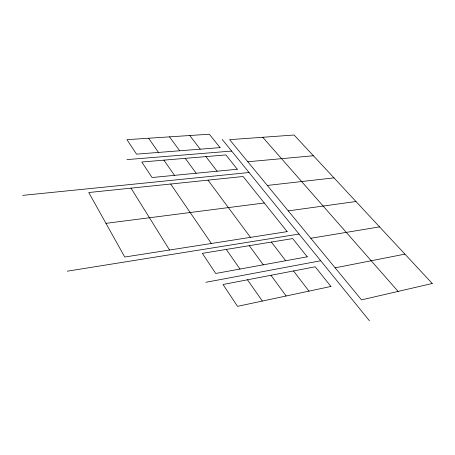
<?xml version="1.0" encoding="UTF-8"?>
<svg xmlns="http://www.w3.org/2000/svg" width="455" height="455" viewBox="0 0 455 455"><rect width="100%" height="100%" fill="white"/><g stroke="black" fill="none" stroke-linecap="round" stroke-linejoin="round"><path stroke-width="0.68" d="M335.153 267.841L404.922 254.129M205.859 282.299L320.701 260.755M310.805 238.266L379.567 226.874M67.283 271.191L299.026 234.063M288.254 210.881L355.969 201.514M105.958 223.348L264.27 202.987M267.312 185.447L333.964 177.865M22.75 195.371L249.05 172.513M247.816 161.764L313.381 155.746M126.922 159.608L231.635 151.071M262.751 137.274L398.108 291.405M222.199 139.446L369.449 320.781M189.752 135.516L200.223 149.177M205.91 156.611L217.092 171.199M271.385 242.066L285.695 260.743M293.521 270.952L308.979 291.126M207.975 180.146L250.472 237.368M169.505 136.853L179.708 150.776M185.259 158.351L196.173 173.236M249.26 245.677L263.286 264.816M270.964 275.286L286.138 295.989M148.586 138.235L158.499 152.431M163.897 160.154L174.51 175.346M226.271 249.431L239.978 269.053M247.486 279.797L262.342 301.056M170.676 184.019L211.359 243.482M131.012 188.143L169.55 250.023M432.25 283.493L361.526 299.879L229.616 139.657L294.101 135.021L432.25 283.493M330.921 286.457L237.527 306.34L223.035 284.494L315.213 266.784L330.921 286.457M307.256 256.819L215.715 273.466L202.361 253.338L292.69 238.585L307.256 256.819M287.139 231.629L124.75 257.029L88.759 192.528L243.112 176.5L287.139 231.629M237.317 169.237L152.067 177.524L141.784 162.02L225.885 154.922L237.317 169.237M220.066 147.63L136.551 154.137L126.956 139.668L209.351 134.219L220.066 147.63"/></g></svg>
